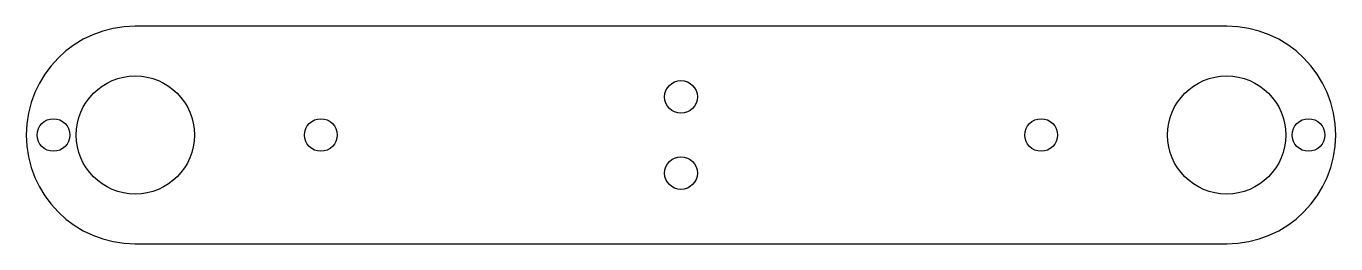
# Model space of a CAD drawing. Header units: millimetres. Extents: x -10 to 110, y -10 to 10.
import ezdxf

# ---------------------------------------------------------------- set-up
doc = ezdxf.new("R2010")
doc.units = ezdxf.units.MM

msp = doc.modelspace()

# ---------------------------------------------------------------- linework, layer by layer
msp.add_lwpolyline([(100, -10, 1), (100, 10), (0, 10, 1), (0, -10)], format="xyb", close=True)
for centre, radius in [((0, 0), 5.42), ((50, 3.5), 1.5), ((100, 0), 5.42), ((-7.5, 0), 1.5), ((17, 0), 1.5), ((83, 0), 1.5), ((107.5, 0), 1.5), ((50, -3.5), 1.5)]:
    msp.add_circle(centre, radius)

doc.saveas('drawing.dxf')
